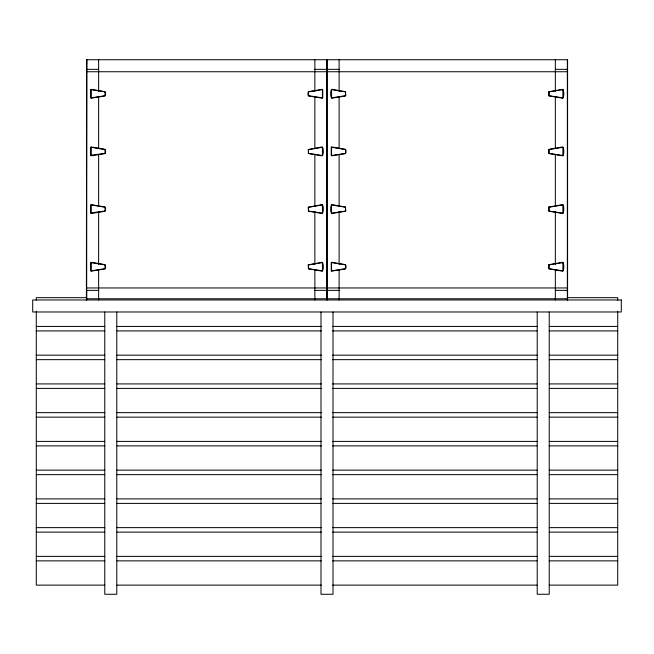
<?xml version="1.0" encoding="UTF-8"?>
<svg xmlns="http://www.w3.org/2000/svg" width="654" height="654" viewBox="0 0 654 654"><rect width="100%" height="100%" fill="white"/><g stroke="black" fill="none" stroke-linecap="round" stroke-linejoin="round"><path stroke-width="0.98" d="M86.393 299.973L86.639 59.727L86.63 299.973L86.622 290.36L98.64 290.36M86.761 59.727L86.524 299.973L86.5 59.727L567.582 59.727L567.582 299.973M91.086 89.606L91.086 97.879M91.086 147.264L91.086 155.538M91.086 204.923L91.086 213.196M91.086 262.581L91.086 270.854M322.422 97.879L322.422 89.606M322.422 155.538L322.422 147.264M331.553 89.606L331.553 97.879M322.422 213.196L322.422 204.923M331.553 147.264L331.553 155.538M322.422 270.854L322.422 262.581M331.553 204.923L331.553 213.196M331.553 262.581L331.553 270.854M562.89 97.879L562.89 89.606M562.89 155.538L562.89 147.264M562.89 213.196L562.89 204.923M562.89 270.854L562.89 262.581M90.8 89.655L90.743 97.577L91.184 98.157L104.803 95.991C105.891 95.247 105.883 92.377 104.812 91.625L91.446 89.312L90.8 89.655L105.163 91.912M90.8 262.63L90.743 270.56L91.184 271.132L104.803 268.974C105.891 268.222 105.883 265.352 104.812 264.6L91.446 262.287L90.8 262.63L105.163 264.895M308.255 149.602L308.435 153.543L322.062 155.832C323.787 155.382 323.804 147.403 322.054 146.97L308.255 149.602L322.61 147.264M308.255 207.261L308.435 211.201L322.062 213.49C323.787 213.041 323.804 205.062 322.054 204.628L308.255 207.261L322.61 204.923M308.255 264.919L308.435 268.859L322.062 271.148C323.787 270.699 323.804 262.72 322.054 262.287L308.255 264.919L322.61 262.581M345.713 95.672L345.533 91.732L331.913 89.312C330.172 89.745 330.18 97.724 331.913 98.174L345.279 95.991L345.786 95.402M345.713 210.989L345.533 207.048L331.913 204.628C330.172 205.062 330.18 213.041 331.913 213.49L345.279 211.307L345.786 210.719M548.91 91.732L548.91 95.885L562.538 98.174C564.263 97.724 564.271 89.745 562.53 89.312L548.902 91.732M548.91 149.39L548.91 153.543L562.538 155.832C564.263 155.382 564.271 147.403 562.53 146.97L548.902 149.39M548.91 207.048L548.91 211.201L562.538 213.49C564.263 213.041 564.271 205.062 562.53 204.628L548.902 207.048M548.91 264.707L548.91 268.859L562.538 271.148C564.263 270.699 564.271 262.72 562.53 262.287L548.902 264.707M86.63 69.34L98.64 69.34M314.86 69.34L326.877 69.34M327.098 69.34L339.115 69.34M555.336 69.34L567.345 69.34M86.63 71.744L326.877 71.744M327.098 71.744L567.345 71.744M322.61 89.606L308.345 91.912M331.365 89.606L345.631 91.912M563.086 89.606L548.812 91.912M105.163 95.705L90.89 97.879M308.345 95.705L322.61 97.879M345.631 95.705L331.365 97.879M548.812 95.705L563.086 97.879M90.89 147.264L105.163 149.57M331.365 147.264L345.631 149.57M563.086 147.264L548.812 149.57M105.163 153.363L90.743 155.235L90.743 147.567L91.184 146.987L104.812 149.284C105.883 150.036 105.891 152.905 104.803 153.649L91.437 155.832L90.8 155.488M308.345 153.363L322.61 155.538M345.631 153.363L331.365 155.538M548.812 153.363L563.086 155.538M90.89 204.923L105.163 207.228M331.365 204.923L345.631 207.228M563.086 204.923L548.812 207.228M105.163 211.021L90.743 212.893L90.743 205.225L91.184 204.645L104.812 206.942C105.883 207.694 105.891 210.563 104.803 211.307L91.437 213.49L90.8 213.147M308.345 211.021L322.61 213.196M345.631 211.021L331.365 213.196M548.812 211.021L563.086 213.196M331.365 262.581L345.631 264.895M563.086 262.581L548.812 264.895M105.163 268.68L90.89 270.854M308.345 268.68L322.61 270.854M345.631 268.68L331.365 270.854M548.812 268.68L563.086 270.854M86.63 287.956L326.877 287.956M327.098 287.956L567.345 287.956M314.86 290.36L326.877 290.36M327.098 290.36L339.115 290.36M555.336 290.36L567.345 290.36M86.361 297.676L36.289 297.676L36.289 300.374M567.639 297.676L617.711 297.676L617.711 300.374M86.63 298.772L567.582 298.772M36.289 326.42L104.754 326.42M117.017 326.42L321.384 326.42M332.616 326.42L536.983 326.42M549.246 326.42L617.711 326.42M36.289 330.916L104.754 330.916M117.017 330.916L321.384 330.916M332.616 330.916L536.983 330.916M549.246 330.916L617.711 330.916M36.289 355.163L104.754 355.163M117.017 355.163L321.384 355.163M332.616 355.163L536.983 355.163M549.246 355.163L617.711 355.163M36.289 359.659L104.754 359.659M117.017 359.659L321.384 359.659M332.616 359.659L536.983 359.659M549.246 359.659L617.711 359.659M36.289 383.914L104.754 383.914M117.017 383.914L321.384 383.914M332.616 383.914L536.983 383.914M549.246 383.914L617.711 383.914M36.289 388.402L104.754 388.402M117.017 388.402L321.384 388.402M332.616 388.402L536.983 388.402M549.246 388.402L617.711 388.402M36.289 412.658L104.754 412.658M117.017 412.658L321.384 412.658M332.616 412.658L536.983 412.658M549.246 412.658L617.711 412.658M36.289 417.146L104.754 417.146M117.017 417.146L321.384 417.146M332.616 417.146L536.983 417.146M549.246 417.146L617.711 417.146M36.289 441.401L104.754 441.401M117.017 441.401L321.384 441.401M332.616 441.401L536.983 441.401M549.246 441.401L617.711 441.401M36.289 445.889L104.754 445.889M117.017 445.889L321.384 445.889M332.616 445.889L536.983 445.889M549.246 445.889L617.711 445.889M36.289 470.144L104.754 470.144M117.017 470.144L321.384 470.144M332.616 470.144L536.983 470.144M549.246 470.144L617.711 470.144M36.289 474.641L104.754 474.641M117.017 474.641L321.384 474.641M332.616 474.641L536.983 474.641M549.246 474.641L617.711 474.641M36.289 498.888L104.754 498.888M117.017 498.888L321.384 498.888M332.616 498.888L536.983 498.888M549.246 498.888L617.711 498.888M36.289 503.384L104.754 503.384M117.017 503.384L321.384 503.384M332.616 503.384L536.983 503.384M549.246 503.384L617.711 503.384M36.289 527.639L104.754 527.639M117.017 527.639L321.384 527.639M332.616 527.639L536.983 527.639M549.246 527.639L617.711 527.639M36.289 532.127L104.754 532.127M117.017 532.127L321.384 532.127M332.616 532.127L536.983 532.127M549.246 532.127L617.711 532.127M36.289 556.382L104.754 556.382M117.017 556.382L321.384 556.382M332.616 556.382L536.983 556.382M549.246 556.382L617.711 556.382M36.289 560.87L104.754 560.87M117.017 560.87L321.384 560.87M332.616 560.87L536.983 560.87M549.246 560.87L617.711 560.87M104.754 585.126L36.289 585.126L36.289 311.263M117.017 585.126L321.384 585.126M332.616 585.126L536.983 585.126M549.246 585.126L617.711 585.126L617.711 311.263M86.5 59.727L86.663 63.798M567.345 59.727L567.345 299.973M555.336 59.727L555.336 91.282M555.336 96.375L555.336 148.294M555.336 154.401L555.336 206.321M555.336 211.406L555.336 264.347M555.336 269.432L555.336 299.973M549.229 311.983L549.229 594.273L537.212 594.273L537.212 311.983M548.968 92.214L548.968 95.402M548.968 149.872L548.968 153.061M548.968 207.531L548.968 210.719M548.968 265.189L548.968 268.377M345.484 92.214L345.484 95.402M345.484 149.872L345.484 153.061M345.484 207.531L345.484 210.719M345.484 265.189L345.484 268.377M339.115 59.727L339.115 91.282M339.115 96.375L339.115 148.294M339.115 154.401L339.115 206.321M339.115 211.406L339.115 264.347M339.115 269.432L339.115 299.973M333.009 311.983L333.009 594.273L320.991 594.273L320.991 311.983M327.098 59.727L327.123 299.973M326.877 59.727L326.877 299.973M314.86 59.727L314.86 91.282M314.86 96.375L314.86 148.294M314.86 154.401L314.86 206.321M314.86 211.406L314.86 264.347M314.86 269.432L314.86 299.973M308.492 92.214L308.492 95.402M308.492 149.872L308.492 153.061M308.492 207.531L308.492 210.719M308.492 265.189L308.492 268.377M116.788 311.983L116.788 594.273L104.771 594.273L104.771 311.983M105.008 92.214L105.008 95.402M105.008 149.872L105.008 153.061M105.008 207.531L105.008 210.719M105.008 265.189L105.008 268.377M98.64 59.727L98.64 91.282M98.64 96.375L98.64 148.294M98.64 154.401L98.64 206.321M98.64 211.406L98.64 264.347M98.64 269.432L98.64 299.973M322.757 97.577L322.062 98.174L308.696 95.991C307.609 95.247 307.617 92.377 308.688 91.625L322.316 89.328L322.757 89.909L322.757 97.577M331.267 147.314L331.21 155.235L331.652 155.815L345.279 153.649C346.367 152.905 346.358 150.036 345.279 149.284L331.913 146.97L331.267 147.314M331.267 262.63L331.21 270.56L331.652 271.132L345.279 268.974C346.367 268.222 346.35 265.352 345.279 264.6L331.913 262.287L331.267 262.63M621.3 299.973L32.7 299.973L32.7 311.983L621.3 311.983L621.3 299.973"/></g></svg>
